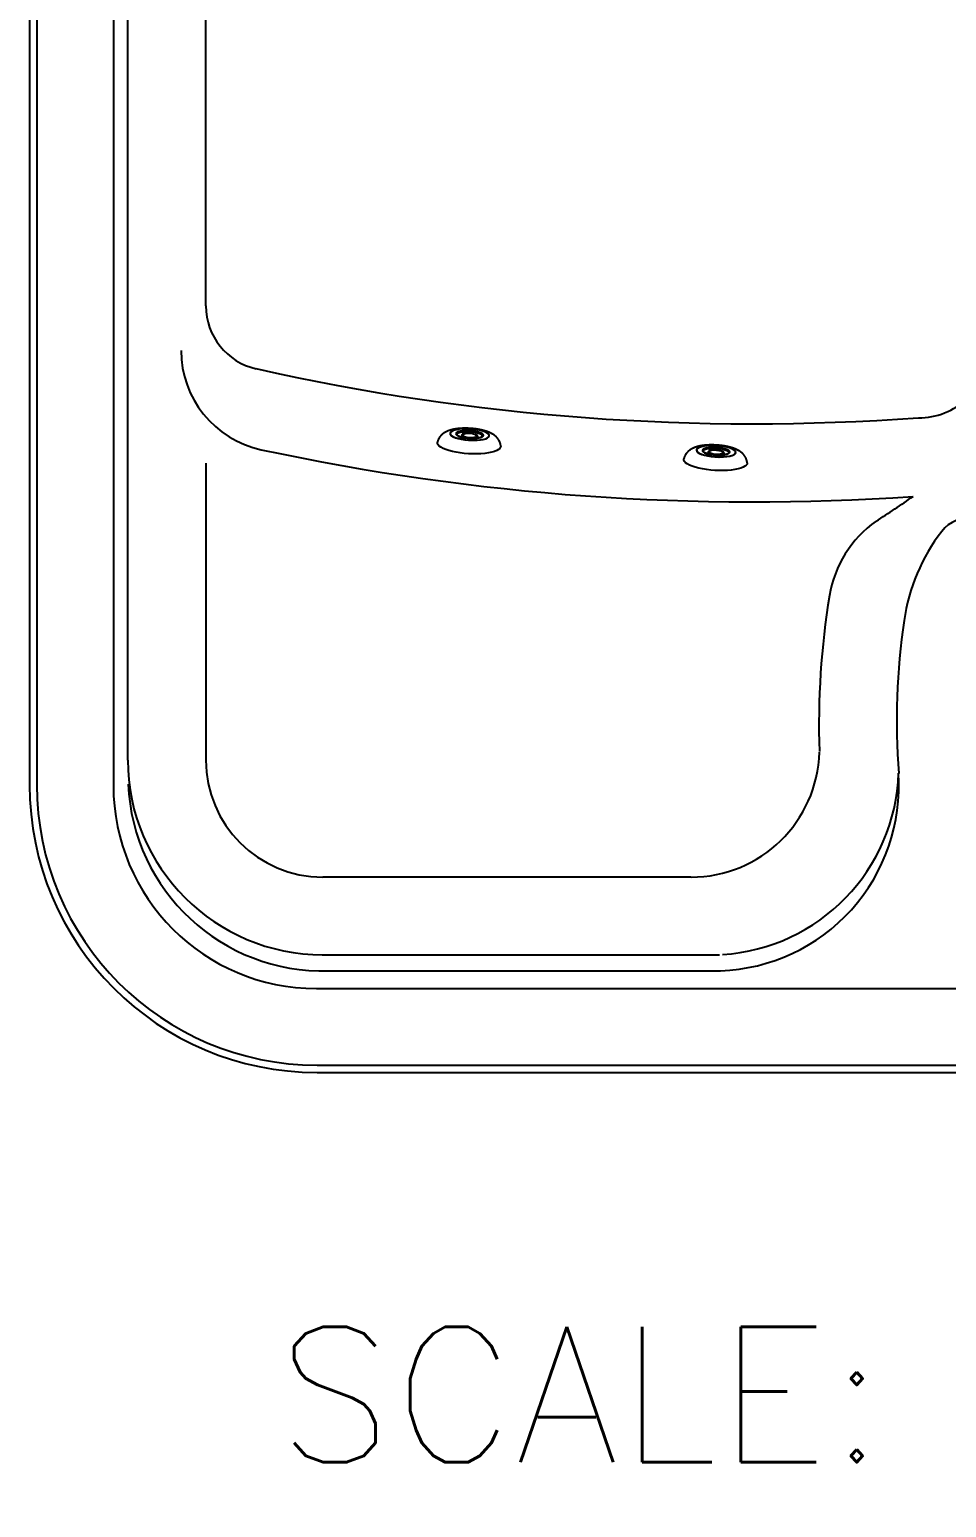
# Model space of a CAD drawing. Extents: x 956 to 1028, y 499 to 635.
# Drawn here: x 955.9 to 983, y 499.37 to 543.04 of the extents above; entities that cross this region are included whole.
import ezdxf
from ezdxf.enums import TextEntityAlignment as Align

# ---------------------------------------------------------------- set-up
doc = ezdxf.new("R2010")
doc.units = 0
doc.header["$MEASUREMENT"] = 0
doc.layers.add('1', color=4, linetype='Continuous')
doc.layers.add('DIM', color=3, linetype='Continuous')
doc.styles.add('SIMPLEX', font='simplex')

# ---------------------------------------------------------------- blocks, each defined once
blk = doc.blocks.new('2018 HOT SPOT SX')
at = {"layer": '1', "linetype": 'Continuous'}
for p, q in [((0, 63.573), (0, 8.5)), ((2.479, 63.594), (2.479, 8.479)), ((5.215, 22.649), (5.215, 31.269)), ((5.212, 18), (5.212, 9.231)), ((19.555, 5.773), (8.669, 5.773)), ((8.479, 2.479), (38.966, 2.479)), ((8.5, 0), (63.573, 0))]:
    blk.add_line(p, q, dxfattribs=at)
at = {"layer": '1', "color": 3, "linetype": 'Continuous'}
for p, q in [((0.216, 63.573), (0.216, 8.5)), ((8.648, 3.477), (20.4, 3.477)), ((8.5, 0.216), (40.811, 0.216))]:
    blk.add_line(p, q, dxfattribs=at)
at = {"layer": '1', "color": 2, "linetype": 'Continuous'}
for p, q in [((2.904, 9.231), (2.904, 56.839)), ((8.669, 3.006), (20.428, 3.006))]:
    blk.add_line(p, q, dxfattribs=at)
at = {"layer": '1', "color": 3}
for p, q in [((12.782, 18.834), (12.778, 18.768)), ((13.241, 18.806), (13.237, 18.74)), ((20.065, 18.34), (20.062, 18.275)), ((20.525, 18.313), (20.521, 18.247))]:
    blk.add_line(p, q, dxfattribs=at)
at = {"layer": '1', "linetype": 'Continuous'}
for centre, radius, start, end in [((7.113, 22.648), 1.898, 179.9551, 257.4333), ((21.388, 86.235), 67.067, 257.34475, 274.1807), ((26.284, 21.457), 2.112, 269.7955, 312.8827), ((2.763, 50.879), 41.135, 302.7675, 304.6088), ((26.969, 13.542), 3.365, 125.2648, 170.6203), ((46.649, 10.291), 23.311, 170.6203, 181.9725), ((8.669, 9.231), 3.457, 180.0021, 269.9982), ((19.557, 9.568), 3.795, 269.976, 358.4417), ((8.5, 8.5), 8.5, 180, 270), ((8.479, 8.479), 6, 180, 270)]:
    blk.add_arc(centre, radius, start, end, dxfattribs=at)
at = {"layer": '1', "color": 3, "linetype": 'Continuous'}
for centre, radius, start, end in [((21.38, 86.126), 69.266, 257.89234, 273.92927), ((8.675, 9.249), 5.772, 180.1818, 269.9408), ((20.144, 9.026), 5.55, 273.5089, 358.1481), ((8.5, 8.5), 8.284, 180, 270)]:
    blk.add_arc(centre, radius, start, end, dxfattribs=at)
at = {"layer": '1', "color": 2, "linetype": 'Continuous'}
for centre, radius, start, end in [((27.761, 15.377), 1, 81.1147, 142.2173), ((31.418, 12.547), 5.623, 142.2625, 171.7117), ((46.122, 10.402), 20.484, 171.7027, 184.3774), ((20.236, 8.469), 5.467, 272.0126, 3.9413), ((8.672, 8.763), 5.76, 182.4226, 271.7058)]:
    blk.add_arc(centre, radius, start, end, dxfattribs=at)
at = {"layer": '1', "color": 3, "extrusion": (-5.54094e-17, 3.36025e-18, -1)}
for centre, major_axis, start_param, end_param in [((13.013, 18.849), (-0.579, 0.035), 1.213768, 7.496953), ((13.012, 18.83), (-0.378, 0.023), 6.174551, 9.533412), ((13.011, 18.82), (-0.2, 0.012), 1.213768, 7.496953), ((20.297, 18.356), (-0.579, 0.035), 1.213768, 7.496953), ((20.296, 18.337), (-0.378, 0.023), 6.174551, 9.533412), ((20.295, 18.326), (-0.2, 0.012), 1.213768, 7.496953)]:
    blk.add_ellipse(centre, major_axis=major_axis, ratio=0.28756, start_param=start_param, end_param=end_param, dxfattribs=at)
at = {"layer": '1', "color": 3, "extrusion": (0, 0, -1)}
for centre, major_axis, start_param, end_param in [((13.013, 18.849), (-0.579, 0.035), 4.355360367553331, 10.63854567473292), ((13.011, 18.82), (-0.23, 0.014), 1.213768, 7.496953), ((20.297, 18.356), (-0.579, 0.035), 4.355360367553331, 10.63854567473292), ((20.295, 18.326), (-0.23, 0.014), 1.213768, 7.496953)]:
    blk.add_ellipse(centre, major_axis=major_axis, ratio=0.28756, start_param=start_param, end_param=end_param, dxfattribs=at)
at = {"layer": '1', "color": 3, "extrusion": (5.54094e-17, -3.36025e-18, -1)}
for centre in [(13.013, 18.849), (20.297, 18.356)]:
    blk.add_ellipse(centre, major_axis=(-0.406, 0.025), ratio=0.28756, start_param=4.355360367553329, end_param=10.63854567473291, dxfattribs=at)
at = {"layer": '1', "extrusion": (-5.54094e-17, 3.36025e-18, -1)}
for centre in [(12.995, 18.553), (20.279, 18.059)]:
    blk.add_ellipse(centre, major_axis=(-0.938, 0.057), ratio=0.28756, start_param=3.096514, end_param=6.328264, dxfattribs=at)
at = {"layer": '1'}
for points in [[(13.933, 18.508), (13.928, 18.543), (13.921, 18.576), (13.911, 18.607), (13.9, 18.636), (13.884, 18.668), (13.867, 18.697), (13.85, 18.722), (13.832, 18.745), (13.806, 18.773), (13.78, 18.798), (13.755, 18.819), (13.73, 18.838), (13.693, 18.862), (13.656, 18.882), (13.62, 18.901), (13.583, 18.917), (13.546, 18.931), (13.487, 18.951), (13.427, 18.969), (13.365, 18.984), (13.301, 18.997), (13.236, 19.008), (13.185, 19.016), (13.133, 19.022), (13.081, 19.027), (13.029, 19.031), (12.976, 19.033), (12.913, 19.035), (12.85, 19.035), (12.787, 19.033), (12.726, 19.03), (12.675, 19.025), (12.624, 19.019), (12.574, 19.011), (12.525, 19.002), (12.477, 18.991), (12.427, 18.977), (12.376, 18.959), (12.325, 18.937), (12.286, 18.917), (12.246, 18.892), (12.205, 18.86), (12.173, 18.831), (12.141, 18.795), (12.118, 18.763), (12.097, 18.727), (12.078, 18.687), (12.063, 18.642), (12.058, 18.622)], [(21.217, 18.015), (21.212, 18.049), (21.205, 18.083), (21.195, 18.114), (21.184, 18.143), (21.168, 18.175), (21.151, 18.203), (21.134, 18.229), (21.116, 18.252), (21.09, 18.28), (21.064, 18.305), (21.039, 18.326), (21.014, 18.344), (20.977, 18.369), (20.94, 18.389), (20.904, 18.407), (20.867, 18.423), (20.83, 18.438), (20.771, 18.458), (20.711, 18.475), (20.649, 18.491), (20.585, 18.504), (20.52, 18.515), (20.469, 18.522), (20.417, 18.528), (20.365, 18.533), (20.313, 18.537), (20.26, 18.54), (20.197, 18.542), (20.134, 18.542), (20.071, 18.54), (20.01, 18.536), (19.959, 18.532), (19.908, 18.526), (19.858, 18.518), (19.809, 18.509), (19.761, 18.498), (19.711, 18.483), (19.66, 18.466), (19.609, 18.444), (19.57, 18.423), (19.53, 18.398), (19.489, 18.367), (19.457, 18.337), (19.425, 18.301), (19.402, 18.27), (19.381, 18.234), (19.362, 18.193), (19.347, 18.149), (19.342, 18.128)]]:
    blk.add_open_spline(points, degree=1, knots=[1.258846, 1.258846, 1.28405, 1.309253, 1.334457, 1.359661, 1.389764, 1.419868, 1.449972, 1.480075, 1.522807, 1.565539, 1.60827, 1.651002, 1.715116, 1.779231, 1.843346, 1.90746, 1.971575, 2.071337, 2.171099, 2.270861, 2.370623, 2.470385, 2.54716, 2.623934, 2.700709, 2.777484, 2.854259, 2.947334, 3.040409, 3.133485, 3.22656, 3.306164, 3.385768, 3.465372, 3.544977, 3.624581, 3.7092, 3.79382, 3.87844, 3.94015, 4.001861, 4.063571, 4.110156, 4.15674, 4.191384, 4.226028, 4.260673, 4.295317, 4.310282, 4.310282], dxfattribs=at)
at = {"layer": '1', "color": 3}
for points in [[(13.387, 18.795), (13.385, 18.792), (13.379, 18.786), (13.371, 18.78), (13.359, 18.773), (13.344, 18.766), (13.324, 18.759), (13.301, 18.753), (13.275, 18.747), (13.245, 18.742), (13.211, 18.737), (13.176, 18.734), (13.138, 18.732), (13.098, 18.731), (13.058, 18.731), (13.016, 18.733), (12.975, 18.736), (12.933, 18.74), (12.893, 18.745), (12.855, 18.751), (12.818, 18.759), (12.783, 18.767), (12.752, 18.776), (12.723, 18.785), (12.699, 18.795), (12.678, 18.805), (12.661, 18.815), (12.649, 18.824), (12.641, 18.831), (12.637, 18.837), (12.635, 18.841)], [(20.671, 18.302), (20.669, 18.298), (20.663, 18.293), (20.655, 18.287), (20.643, 18.28), (20.628, 18.273), (20.608, 18.266), (20.585, 18.26), (20.559, 18.254), (20.529, 18.248), (20.495, 18.244), (20.46, 18.241), (20.422, 18.239), (20.382, 18.238), (20.342, 18.238), (20.3, 18.24), (20.259, 18.242), (20.217, 18.246), (20.177, 18.252), (20.139, 18.258), (20.102, 18.265), (20.067, 18.274), (20.036, 18.283), (20.007, 18.292), (19.983, 18.302), (19.962, 18.312), (19.945, 18.322), (19.933, 18.33), (19.925, 18.338), (19.921, 18.344), (19.919, 18.348)]]:
    blk.add_open_spline(points, degree=1, knots=[5.178052, 5.178052, 5.268561, 5.359069, 5.444224, 5.529379, 5.614534, 5.70861, 5.802687, 5.896764, 5.997577, 6.09839, 6.199203, 6.302796, 6.406388, 6.50998, 6.614493, 6.719006, 6.823518, 6.927955, 7.032392, 7.136828, 7.2401, 7.343372, 7.446644, 7.546427, 7.646211, 7.745995, 7.837037, 7.928079, 8.019121, 8.102376, 8.102376], dxfattribs=at)
at = {"layer": 'DIM'}
blk.add_arc((7.481, 21.334), 3, 180, 257.8923, dxfattribs=at)

msp = doc.modelspace()

# ---------------------------------------------------------------- block references
at = {"layer": '1'}
msp.add_blockref('2018 HOT SPOT SX', (955.896, 512.227), dxfattribs=at)

# ---------------------------------------------------------------- texts
at = {"layer": 'DIM', "style": 'SIMPLEX'}
msp.add_text('SCALE: 1/4" = 1\'-0"', height=4, dxfattribs=at).set_placement((993.124, 500.707), align=Align.CENTER)

doc.saveas('drawing.dxf')
